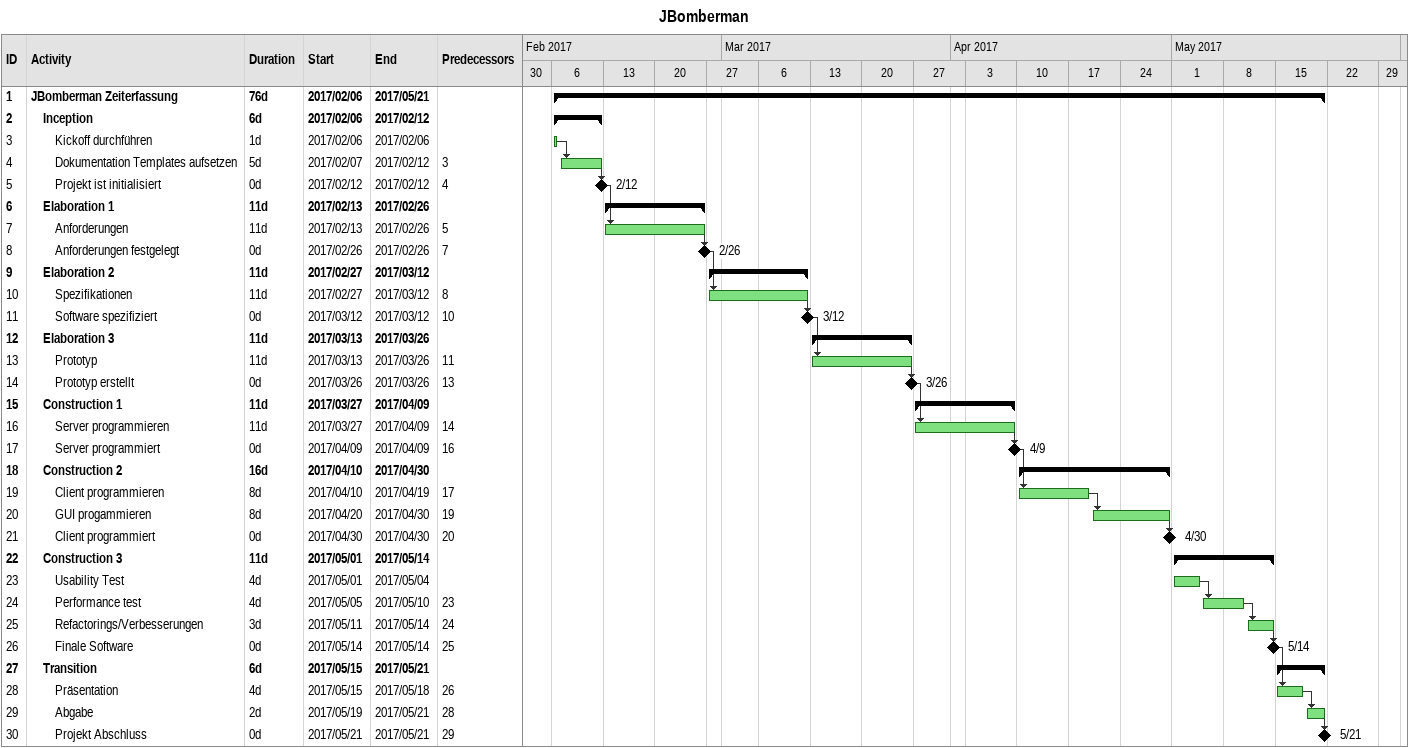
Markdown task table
JBomberman

| ID | Level | Task | Duration | Start | Finish | Predecessors |
|---|---|---|---|---|---|---|
| 1 | 1 | **JBomberman Zeiterfassung** | 76d | 2017-02-06 | 2017-05-21 |  |
| 2 | 2 | **Inception** | 6d | 2017-02-06 | 2017-02-12 |  |
| 3 | 3 | Kickoff durchführen | 1d | 2017-02-06 | 2017-02-06 |  |
| 4 | 3 | Dokumentation Templates aufsetzen | 5d | 2017-02-07 | 2017-02-12 | 3 |
| 5 | 3 | Projekt ist initialisiert | 0d | 2017-02-12 | 2017-02-12 | 4 |
| 6 | 2 | **Elaboration 1** | 11d | 2017-02-13 | 2017-02-26 |  |
| 7 | 3 | Anforderungen | 11d | 2017-02-13 | 2017-02-26 | 5 |
| 8 | 3 | Anforderungen festgelegt | 0d | 2017-02-26 | 2017-02-26 | 7 |
| 9 | 2 | **Elaboration 2** | 11d | 2017-02-27 | 2017-03-12 |  |
| 10 | 3 | Spezifikationen | 11d | 2017-02-27 | 2017-03-12 | 8 |
| 11 | 3 | Software spezifiziert | 0d | 2017-03-12 | 2017-03-12 | 10 |
| 12 | 2 | **Elaboration 3** | 11d | 2017-03-13 | 2017-03-26 |  |
| 13 | 3 | Prototyp | 11d | 2017-03-13 | 2017-03-26 | 11 |
| 14 | 3 | Prototyp erstellt | 0d | 2017-03-26 | 2017-03-26 | 13 |
| 15 | 2 | **Construction 1** | 11d | 2017-03-27 | 2017-04-09 |  |
| 16 | 3 | Server programmieren | 11d | 2017-03-27 | 2017-04-09 | 14 |
| 17 | 3 | Server programmiert | 0d | 2017-04-09 | 2017-04-09 | 16 |
| 18 | 2 | **Construction 2** | 16d | 2017-04-10 | 2017-04-30 |  |
| 19 | 3 | Client programmieren | 8d | 2017-04-10 | 2017-04-19 | 17 |
| 20 | 3 | GUI progammieren | 8d | 2017-04-20 | 2017-04-30 | 19 |
| 21 | 3 | Client programmiert | 0d | 2017-04-30 | 2017-04-30 | 20 |
| 22 | 2 | **Construction 3** | 11d | 2017-05-01 | 2017-05-14 |  |
| 23 | 3 | Usability Test | 4d | 2017-05-01 | 2017-05-04 |  |
| 24 | 3 | Performance test | 4d | 2017-05-05 | 2017-05-10 | 23 |
| 25 | 3 | Refactorings/Verbesserungen | 3d | 2017-05-11 | 2017-05-14 | 24 |
| 26 | 3 | Finale Software | 0d | 2017-05-14 | 2017-05-14 | 25 |
| 27 | 2 | **Transition** | 6d | 2017-05-15 | 2017-05-21 |  |
| 28 | 3 | Präsentation | 4d | 2017-05-15 | 2017-05-18 | 26 |
| 29 | 3 | Abgabe | 2d | 2017-05-19 | 2017-05-21 | 28 |
| 30 | 3 | Projekt Abschluss | 0d | 2017-05-21 | 2017-05-21 | 29 |
